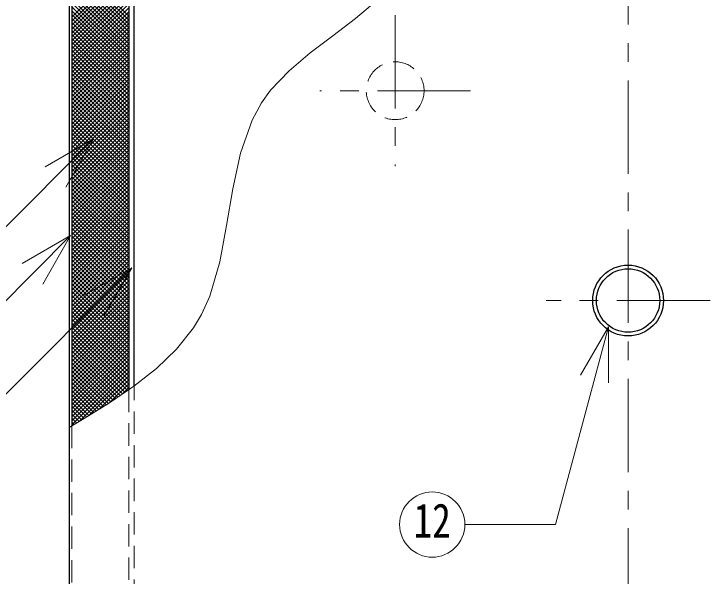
# Model space of a CAD drawing. Units: millimetres at full size, sheet at 1:10; details may follow other scales. Extents: x -2123 to 1927, y -1358 to 1452.
# Drawn here: x -1877.4 to -1503.8, y -433.8 to -132.4 of the extents above; entities that cross this region are included whole.
import ezdxf
from ezdxf.enums import TextEntityAlignment as Align

# ---------------------------------------------------------------- set-up
doc = ezdxf.new("R2010")
doc.units = ezdxf.units.MM
doc.header["$LTSCALE"] = 10
doc.linetypes.add('CHAIN1', pattern=[8, 5, -1, 1, -1])
doc.linetypes.add('DASHED1', pattern=[1.8, 1.2, -0.6])
doc.layers.add('0-0', color=7, linetype='Continuous', lineweight=18)
doc.styles.add('ＭＳ ゴシック', font='')
doc.styles.get('ＭＳ ゴシック').set_extended_font_data('MS Gothic')

msp = doc.modelspace()

# ---------------------------------------------------------------- linework, layer by layer
at = {"layer": '0-0', "color": 4, "linetype": 'CHAIN1', "lineweight": 9}
for p, q in [((-1547.8, -8.09), (-1547.8, -850.59)), ((-1672.8, -133.09), (-1672.8, -214.09)), ((-1632.3, -173.59), (-1713.3, -173.59)), ((-1503.8, -286.09), (-1591.8, -286.09))]:
    msp.add_line(p, q, dxfattribs=at)
at = {"layer": '0-0', "color": 5, "lineweight": 25}
for p, q in [((-1847.8, -85.09), (-1847.8, -771.09)), ((-1846.3, -85.84), (-1846.3, -353.25)), ((-1815.8, -85.09), (-1815.8, -333.92)), ((-1812.8, -331.88), (-1812.8, -83.59))]:
    msp.add_line(p, q, dxfattribs=at)
at = {"layer": '0-0', "color": 4, "lineweight": 9}
for p, q in [((-1846.3, -103.1), (-1815.8, -133.6)), ((-1846.3, -134.19), (-1815.8, -103.69)), ((-1846.3, -105.23), (-1815.8, -135.73)), ((-1846.3, -136.31), (-1815.8, -105.81)), ((-1846.3, -107.35), (-1815.8, -137.85)), ((-1846.3, -138.43), (-1815.8, -107.93)), ((-1846.3, -109.47), (-1815.8, -139.97)), ((-1846.3, -140.55), (-1815.8, -110.05)), ((-1846.3, -111.59), (-1815.8, -142.09)), ((-1846.3, -142.67), (-1815.8, -112.17)), ((-1846.3, -113.71), (-1815.8, -144.21)), ((-1846.3, -144.79), (-1815.8, -114.29)), ((-1846.3, -115.83), (-1815.8, -146.33)), ((-1846.3, -146.91), (-1815.8, -116.41)), ((-1846.3, -117.95), (-1815.8, -148.45)), ((-1846.3, -149.04), (-1815.8, -118.54)), ((-1846.3, -120.07), (-1815.8, -150.57)), ((-1846.3, -151.16), (-1815.8, -120.66)), ((-1846.3, -122.2), (-1815.8, -152.7)), ((-1846.3, -153.28), (-1815.8, -122.78)), ((-1846.3, -124.32), (-1815.8, -154.82)), ((-1846.3, -155.4), (-1815.8, -124.9)), ((-1846.3, -126.44), (-1815.8, -156.94)), ((-1846.3, -157.52), (-1815.8, -127.02)), ((-1846.3, -128.56), (-1815.8, -159.06)), ((-1846.3, -159.64), (-1815.8, -129.14)), ((-1846.3, -130.68), (-1815.8, -161.18)), ((-1846.3, -161.76), (-1815.8, -131.26)), ((-1846.3, -132.8), (-1815.8, -163.3)), ((-1846.3, -163.88), (-1815.8, -133.38)), ((-1846.3, -134.92), (-1815.8, -165.42)), ((-1846.3, -166.01), (-1815.8, -135.51)), ((-1846.3, -137.04), (-1815.8, -167.54)), ((-1846.3, -168.13), (-1815.8, -137.63)), ((-1846.3, -139.17), (-1815.8, -169.67)), ((-1846.3, -170.25), (-1815.8, -139.75)), ((-1846.3, -141.29), (-1815.8, -171.79)), ((-1846.3, -172.37), (-1815.8, -141.87)), ((-1846.3, -143.41), (-1815.8, -173.91)), ((-1846.3, -174.49), (-1815.8, -143.99)), ((-1846.3, -145.53), (-1815.8, -176.03)), ((-1846.3, -176.61), (-1815.8, -146.11)), ((-1846.3, -147.65), (-1815.8, -178.15)), ((-1846.3, -178.73), (-1815.8, -148.23)), ((-1846.3, -149.77), (-1815.8, -180.27)), ((-1846.3, -180.86), (-1815.8, -150.36)), ((-1846.3, -151.89), (-1815.8, -182.39)), ((-1846.3, -182.98), (-1815.8, -152.48)), ((-1846.3, -154.02), (-1815.8, -184.52)), ((-1846.3, -185.1), (-1815.8, -154.6)), ((-1846.3, -156.14), (-1815.8, -186.64)), ((-1846.3, -187.22), (-1815.8, -156.72)), ((-1846.3, -158.26), (-1815.8, -188.76)), ((-1846.3, -189.34), (-1815.8, -158.84)), ((-1846.3, -160.38), (-1815.8, -190.88)), ((-1846.3, -191.46), (-1815.8, -160.96)), ((-1846.3, -162.5), (-1815.8, -193)), ((-1846.3, -193.58), (-1815.8, -163.08)), ((-1846.3, -164.62), (-1815.8, -195.12)), ((-1846.3, -195.7), (-1815.8, -165.2)), ((-1846.3, -166.74), (-1815.8, -197.24)), ((-1846.3, -197.83), (-1815.8, -167.33)), ((-1846.3, -168.86), (-1815.8, -199.36)), ((-1846.3, -199.95), (-1815.8, -169.45)), ((-1846.3, -170.99), (-1815.8, -201.49)), ((-1846.3, -202.07), (-1815.8, -171.57)), ((-1846.3, -173.11), (-1815.8, -203.61)), ((-1846.3, -204.19), (-1815.8, -173.69)), ((-1846.3, -175.23), (-1815.8, -205.73)), ((-1846.3, -206.31), (-1815.8, -175.81)), ((-1846.3, -177.35), (-1815.8, -207.85)), ((-1846.3, -208.43), (-1815.8, -177.93)), ((-1846.3, -179.47), (-1815.8, -209.97)), ((-1846.3, -210.55), (-1815.8, -180.05)), ((-1846.3, -181.59), (-1815.8, -212.09)), ((-1846.3, -212.67), (-1815.8, -182.17)), ((-1846.3, -183.71), (-1815.8, -214.21)), ((-1846.3, -214.8), (-1815.8, -184.3)), ((-1846.3, -185.84), (-1815.8, -216.34)), ((-1846.3, -216.92), (-1815.8, -186.42)), ((-1846.3, -187.96), (-1815.8, -218.46)), ((-1846.3, -219.04), (-1815.8, -188.54)), ((-1846.3, -190.08), (-1815.8, -220.58)), ((-1846.3, -221.16), (-1815.8, -190.66)), ((-1846.3, -192.2), (-1815.8, -222.7)), ((-1846.3, -223.28), (-1815.8, -192.78)), ((-1846.3, -194.32), (-1815.8, -224.82)), ((-1846.3, -225.4), (-1815.8, -194.9)), ((-1846.3, -196.44), (-1815.8, -226.94)), ((-1846.3, -227.52), (-1815.8, -197.02)), ((-1846.3, -198.56), (-1815.8, -229.06)), ((-1846.3, -229.65), (-1815.8, -199.15)), ((-1846.3, -200.68), (-1815.8, -231.18)), ((-1846.3, -231.77), (-1815.8, -201.27)), ((-1846.3, -202.81), (-1815.8, -233.31)), ((-1846.3, -233.89), (-1815.8, -203.39)), ((-1846.3, -204.93), (-1815.8, -235.43)), ((-1846.3, -236.01), (-1815.8, -205.51)), ((-1846.3, -207.05), (-1815.8, -237.55)), ((-1846.3, -238.13), (-1815.8, -207.63)), ((-1846.3, -209.17), (-1815.8, -239.67)), ((-1846.3, -240.25), (-1815.8, -209.75)), ((-1846.3, -211.29), (-1815.8, -241.79)), ((-1846.3, -242.37), (-1815.8, -211.87)), ((-1846.3, -213.41), (-1815.8, -243.91)), ((-1846.3, -244.49), (-1815.8, -213.99)), ((-1846.3, -215.53), (-1815.8, -246.03)), ((-1846.3, -246.62), (-1815.8, -216.12)), ((-1846.3, -217.66), (-1815.8, -248.16)), ((-1846.3, -248.74), (-1815.8, -218.24)), ((-1846.3, -219.78), (-1815.8, -250.28)), ((-1846.3, -250.86), (-1815.8, -220.36)), ((-1846.3, -221.9), (-1815.8, -252.4)), ((-1846.3, -252.98), (-1815.8, -222.48)), ((-1846.3, -224.02), (-1815.8, -254.52)), ((-1846.3, -255.1), (-1815.8, -224.6)), ((-1846.3, -226.14), (-1815.8, -256.64)), ((-1846.3, -257.22), (-1815.8, -226.72)), ((-1846.3, -228.26), (-1815.8, -258.76)), ((-1846.3, -259.34), (-1815.8, -228.84)), ((-1846.3, -230.38), (-1815.8, -260.88)), ((-1846.3, -261.47), (-1815.8, -230.97)), ((-1846.3, -232.5), (-1815.8, -263)), ((-1846.3, -263.59), (-1815.8, -233.09)), ((-1846.3, -234.63), (-1815.8, -265.13)), ((-1846.3, -265.71), (-1815.8, -235.21)), ((-1846.3, -236.75), (-1815.8, -267.25)), ((-1846.3, -267.83), (-1815.8, -237.33)), ((-1846.3, -238.87), (-1815.8, -269.37)), ((-1846.3, -269.95), (-1815.8, -239.45)), ((-1846.3, -240.99), (-1815.8, -271.49)), ((-1846.3, -272.07), (-1815.8, -241.57)), ((-1846.3, -243.11), (-1815.8, -273.61)), ((-1846.3, -274.19), (-1815.8, -243.69)), ((-1846.3, -245.23), (-1815.8, -275.73)), ((-1846.3, -276.31), (-1815.8, -245.81)), ((-1846.3, -247.35), (-1815.8, -277.85)), ((-1846.3, -278.44), (-1815.8, -247.94)), ((-1846.3, -249.47), (-1815.8, -279.97)), ((-1846.3, -280.56), (-1815.8, -250.06)), ((-1846.3, -251.6), (-1815.8, -282.1)), ((-1846.3, -282.68), (-1815.8, -252.18)), ((-1846.3, -253.72), (-1815.8, -284.22)), ((-1846.3, -284.8), (-1815.8, -254.3)), ((-1846.3, -255.84), (-1815.8, -286.34)), ((-1846.3, -286.92), (-1815.8, -256.42)), ((-1846.3, -257.96), (-1815.8, -288.46)), ((-1846.3, -289.04), (-1815.8, -258.54)), ((-1846.3, -260.08), (-1815.8, -290.58)), ((-1846.3, -291.16), (-1815.8, -260.66)), ((-1846.3, -262.2), (-1815.8, -292.7)), ((-1846.3, -293.29), (-1815.8, -262.79)), ((-1846.3, -264.32), (-1815.8, -294.82)), ((-1846.3, -295.41), (-1815.8, -264.91)), ((-1846.3, -266.45), (-1815.8, -296.95)), ((-1846.3, -297.53), (-1815.8, -267.03)), ((-1846.3, -268.57), (-1815.8, -299.07)), ((-1846.3, -299.65), (-1815.8, -269.15)), ((-1846.3, -270.69), (-1815.8, -301.19)), ((-1846.3, -301.77), (-1815.8, -271.27)), ((-1846.3, -272.81), (-1815.8, -303.31)), ((-1846.3, -303.89), (-1815.8, -273.39)), ((-1846.3, -274.93), (-1815.8, -305.43)), ((-1846.3, -306.01), (-1815.8, -275.51)), ((-1846.3, -277.05), (-1815.8, -307.55)), ((-1846.3, -308.13), (-1815.8, -277.63)), ((-1846.3, -279.17), (-1815.8, -309.67)), ((-1846.3, -310.26), (-1815.8, -279.76)), ((-1846.3, -281.29), (-1815.8, -311.79)), ((-1846.3, -312.38), (-1815.8, -281.88)), ((-1846.3, -283.42), (-1815.8, -313.92)), ((-1846.3, -314.5), (-1815.8, -284)), ((-1846.3, -285.54), (-1815.8, -316.04)), ((-1846.3, -316.62), (-1815.8, -286.12)), ((-1846.3, -287.66), (-1815.8, -318.16)), ((-1846.3, -318.74), (-1815.8, -288.24)), ((-1846.3, -289.78), (-1815.8, -320.28)), ((-1846.3, -320.86), (-1815.8, -290.36)), ((-1846.3, -291.9), (-1815.8, -322.4)), ((-1846.3, -322.98), (-1815.8, -292.48)), ((-1846.3, -294.02), (-1815.8, -324.52)), ((-1846.3, -325.1), (-1815.8, -294.6)), ((-1846.3, -296.14), (-1815.8, -326.64)), ((-1846.3, -327.23), (-1815.8, -296.73)), ((-1846.3, -298.27), (-1815.8, -328.77)), ((-1846.3, -329.35), (-1815.8, -298.85)), ((-1846.3, -300.39), (-1815.8, -330.89)), ((-1846.3, -331.47), (-1815.8, -300.97)), ((-1846.3, -302.51), (-1815.8, -333.01)), ((-1846.3, -333.59), (-1815.8, -303.09)), ((-1846.3, -304.63), (-1816.52, -334.41)), ((-1846.3, -335.71), (-1815.8, -305.21)), ((-1846.3, -306.75), (-1817.79, -335.26)), ((-1846.3, -337.83), (-1815.8, -307.33)), ((-1846.3, -308.87), (-1819.05, -336.12)), ((-1846.3, -339.95), (-1815.8, -309.45)), ((-1846.3, -310.99), (-1820.32, -336.98)), ((-1846.3, -342.08), (-1815.8, -311.58)), ((-1846.3, -313.11), (-1821.58, -337.83)), ((-1846.3, -344.2), (-1815.8, -313.7)), ((-1846.3, -315.24), (-1822.85, -338.69)), ((-1846.3, -346.32), (-1815.8, -315.82)), ((-1846.3, -317.36), (-1824.12, -339.54)), ((-1846.3, -348.44), (-1815.8, -317.94)), ((-1846.3, -319.48), (-1825.38, -340.4)), ((-1846.3, -350.56), (-1815.8, -320.06)), ((-1846.3, -321.6), (-1826.67, -341.23)), ((-1846.3, -352.68), (-1815.8, -322.18)), ((-1846.3, -323.72), (-1827.98, -342.04)), ((-1842.42, -350.93), (-1815.8, -324.3)), ((-1846.3, -325.84), (-1829.29, -342.85)), ((-1846.3, -327.96), (-1830.6, -343.66)), ((-1837, -347.62), (-1815.8, -326.42)), ((-1831.44, -344.18), (-1815.8, -328.55)), ((-1846.3, -330.09), (-1831.91, -344.47)), ((-1846.3, -332.21), (-1833.22, -345.29)), ((-1825.84, -340.71), (-1815.8, -330.67)), ((-1846.3, -334.33), (-1834.53, -346.1)), ((-1819.3, -336.29), (-1815.8, -332.79)), ((-1846.3, -336.45), (-1835.84, -346.91)), ((-1846.3, -338.57), (-1837.15, -347.72)), ((-1846.3, -340.69), (-1838.46, -348.53)), ((-1846.3, -342.81), (-1839.78, -349.34)), ((-1846.3, -344.93), (-1841.1, -350.13)), ((-1846.3, -347.06), (-1842.43, -350.93)), ((-1846.3, -349.18), (-1843.75, -351.72)), ((-1846.3, -351.3), (-1845.08, -352.52))]:
    msp.add_line(p, q, dxfattribs=at)
at = {"layer": '0-0'}
for p, q in [((-1834.61, -199.38), (-1907.58, -272.35)), ((-1834.61, -199.38), (-1860.59, -214.38)), ((-1834.61, -199.38), (-1849.61, -225.36)), ((-1846.96, -251.3), (-1916.01, -320.36)), ((-1846.96, -251.3), (-1872.94, -266.3)), ((-1846.96, -251.3), (-1861.96, -277.29)), ((-1814.18, -268.57), (-1915.1, -369.49)), ((-1814.18, -268.57), (-1840.16, -283.57)), ((-1814.18, -268.57), (-1829.18, -294.55)), ((-1558.35, -300.17), (-1573.35, -326.15)), ((-1558.35, -300.17), (-1558.35, -330.17))]:
    msp.add_line(p, q, dxfattribs=at)
at = {"layer": '0-0', "linetype": 'DASHED1'}
for p, q in [((-1812.8, -735.59), (-1812.8, -331.88)), ((-1815.8, -333.92), (-1815.8, -738.59)), ((-1846.3, -353.25), (-1846.3, -770.34))]:
    msp.add_line(p, q, dxfattribs=at)
at = {"layer": '0-0'}
for points in [[(-1682.58, -125.27), (-1694.16, -134.95), (-1706.33, -144.15), (-1718.41, -153.31), (-1729.74, -162.91), (-1739.65, -173.38), (-1744.49, -180.03), (-1749.58, -189.38), (-1755.83, -207.14), (-1759.96, -226.27), (-1763.24, -245.95), (-1766.93, -265.37), (-1772.32, -283.71), (-1776.71, -293.53), (-1781.02, -300.77), (-1790.08, -312.21), (-1800.85, -322.54), (-1812.97, -332.01), (-1826.06, -340.86), (-1839.74, -349.32), (-1847.8, -354.15)], [(-1558.35, -300.17), (-1586.76, -406.2), (-1635.4, -406.2)]]:
    msp.add_lwpolyline(points, dxfattribs=at)
at = {"layer": '0-0', "color": 4, "linetype": 'DASHED1', "lineweight": 9}
msp.add_circle((-1672.8, -173.59), 15.5, dxfattribs=at)
at = {"layer": '0-0', "color": 5, "lineweight": 25}
for radius in [19, 17]:
    msp.add_circle((-1547.8, -286.09), radius, dxfattribs=at)
at = {"layer": '0-0'}
msp.add_circle((-1652.9, -406.2), 17.5, dxfattribs=at)

# ---------------------------------------------------------------- texts
at = {"layer": '0-0', "style": 'ＭＳ ゴシック', "width": 0.8}
msp.add_text('12', height=18.33, dxfattribs=at).set_placement((-1662.9, -418.7), align=Align.BOTTOM_LEFT)

doc.saveas('drawing.dxf')
